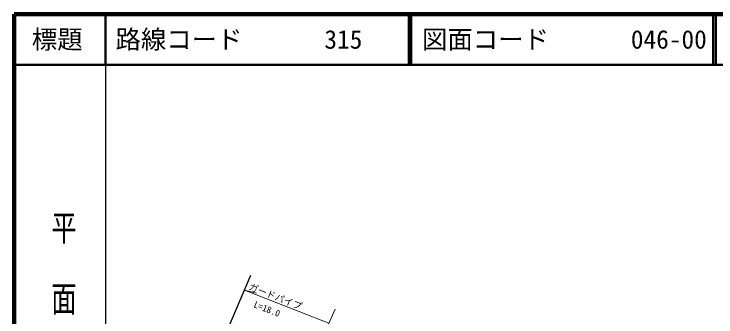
# Model space of a CAD drawing. Units: millimetres at full size, sheet at 1:1000; details may follow other scales. Extents: x 40000 to 680000, y 20000 to 380000.
# Drawn here: x 40000 to 178289, y 320306 to 380000 of the extents above; entities that cross this region are included whole.
import ezdxf
from ezdxf.enums import TextEntityAlignment as Align

# ---------------------------------------------------------------- set-up
doc = ezdxf.new("R2010")
doc.units = ezdxf.units.MM
doc.header["$LTSCALE"] = 1000
for name, color, linetype, lineweight in [('M-BMK-OTRS', 5, 'Continuous', 25), ('M-STR-HTXT', 7, 'Continuous', 13), ('M-TTL', 2, 'Continuous', 140), ('M-TTL-BAND', 7, 'Continuous', 25), ('M-TTL-LINE', 7, 'Continuous', 50)]:
    doc.layers.add(name, color=color, linetype=linetype, lineweight=lineweight)
doc.layers.add('M-TTL-TXT', color=7, linetype='Continuous')
doc.styles.add('@ＭＳ ゴシック', font='')
doc.styles.add('ＭＳ ゴシック', font='')
doc.styles.get('@ＭＳ ゴシック').set_extended_font_data('@MS Gothic')
doc.styles.get('ＭＳ ゴシック').set_extended_font_data('MS Gothic')

msp = doc.modelspace()

# ---------------------------------------------------------------- linework, layer by layer
at = {"layer": 'M-BMK-OTRS'}
msp.add_line((60921, 268698), (86661, 328524), dxfattribs=at)
at = {"layer": 'M-STR-HTXT'}
for p, q in [((85403, 325602), (102005, 319056)), ((85403, 325602), (87790, 325028)), ((92672, 298067), (103257, 321872))]:
    msp.add_line(p, q, dxfattribs=at)
at = {"layer": 'M-TTL'}
for p, q in [((40000, 380000), (40000, 20000)), ((680000, 380000), (40000, 380000))]:
    msp.add_line(p, q, dxfattribs=at)
at = {"layer": 'M-TTL-BAND'}
msp.add_line((58000, 370000), (58000, 20000), dxfattribs=at)
at = {"layer": 'M-TTL-LINE'}
for p, q in [((58000, 380000), (58000, 370000)), ((117750, 380000), (117750, 370000)), ((118250, 380000), (118250, 370000)), ((177750, 380000), (177750, 370000)), ((178250, 380000), (178250, 370000)), ((40000, 370000), (680000, 370000))]:
    msp.add_line(p, q, dxfattribs=at)

# ---------------------------------------------------------------- texts
at = {"layer": 'M-STR-HTXT', "style": 'ＭＳ ゴシック'}
for s, p in [('ガードパイプ', (85951, 325386)), ('L=18.0', (86951, 321886))]:
    msp.add_text(s, height=1320, rotation=338.481, dxfattribs=at).set_placement(p, align=Align.BOTTOM_LEFT)
at = {"layer": 'M-TTL-BAND', "style": '@ＭＳ ゴシック', "width": 1.4}
msp.add_text('平  面  図', height=3666, rotation=270, dxfattribs=at).set_placement((49777, 306475), align=Align.MIDDLE_RIGHT)
at = {"layer": 'M-TTL-TXT', "style": 'ＭＳ ゴシック'}
msp.add_text('標題', height=3666, dxfattribs=at).set_placement((48500, 375000), align=Align.MIDDLE_CENTER)
for s, p in [('路線コード', (60000, 375000)), ('315', (101142, 375000)), ('図面コード', (120380, 375000)), ('046-00', (161521, 375000))]:
    msp.add_text(s, height=3666, dxfattribs=at).set_placement(p, align=Align.MIDDLE_LEFT)

doc.saveas('drawing.dxf')
